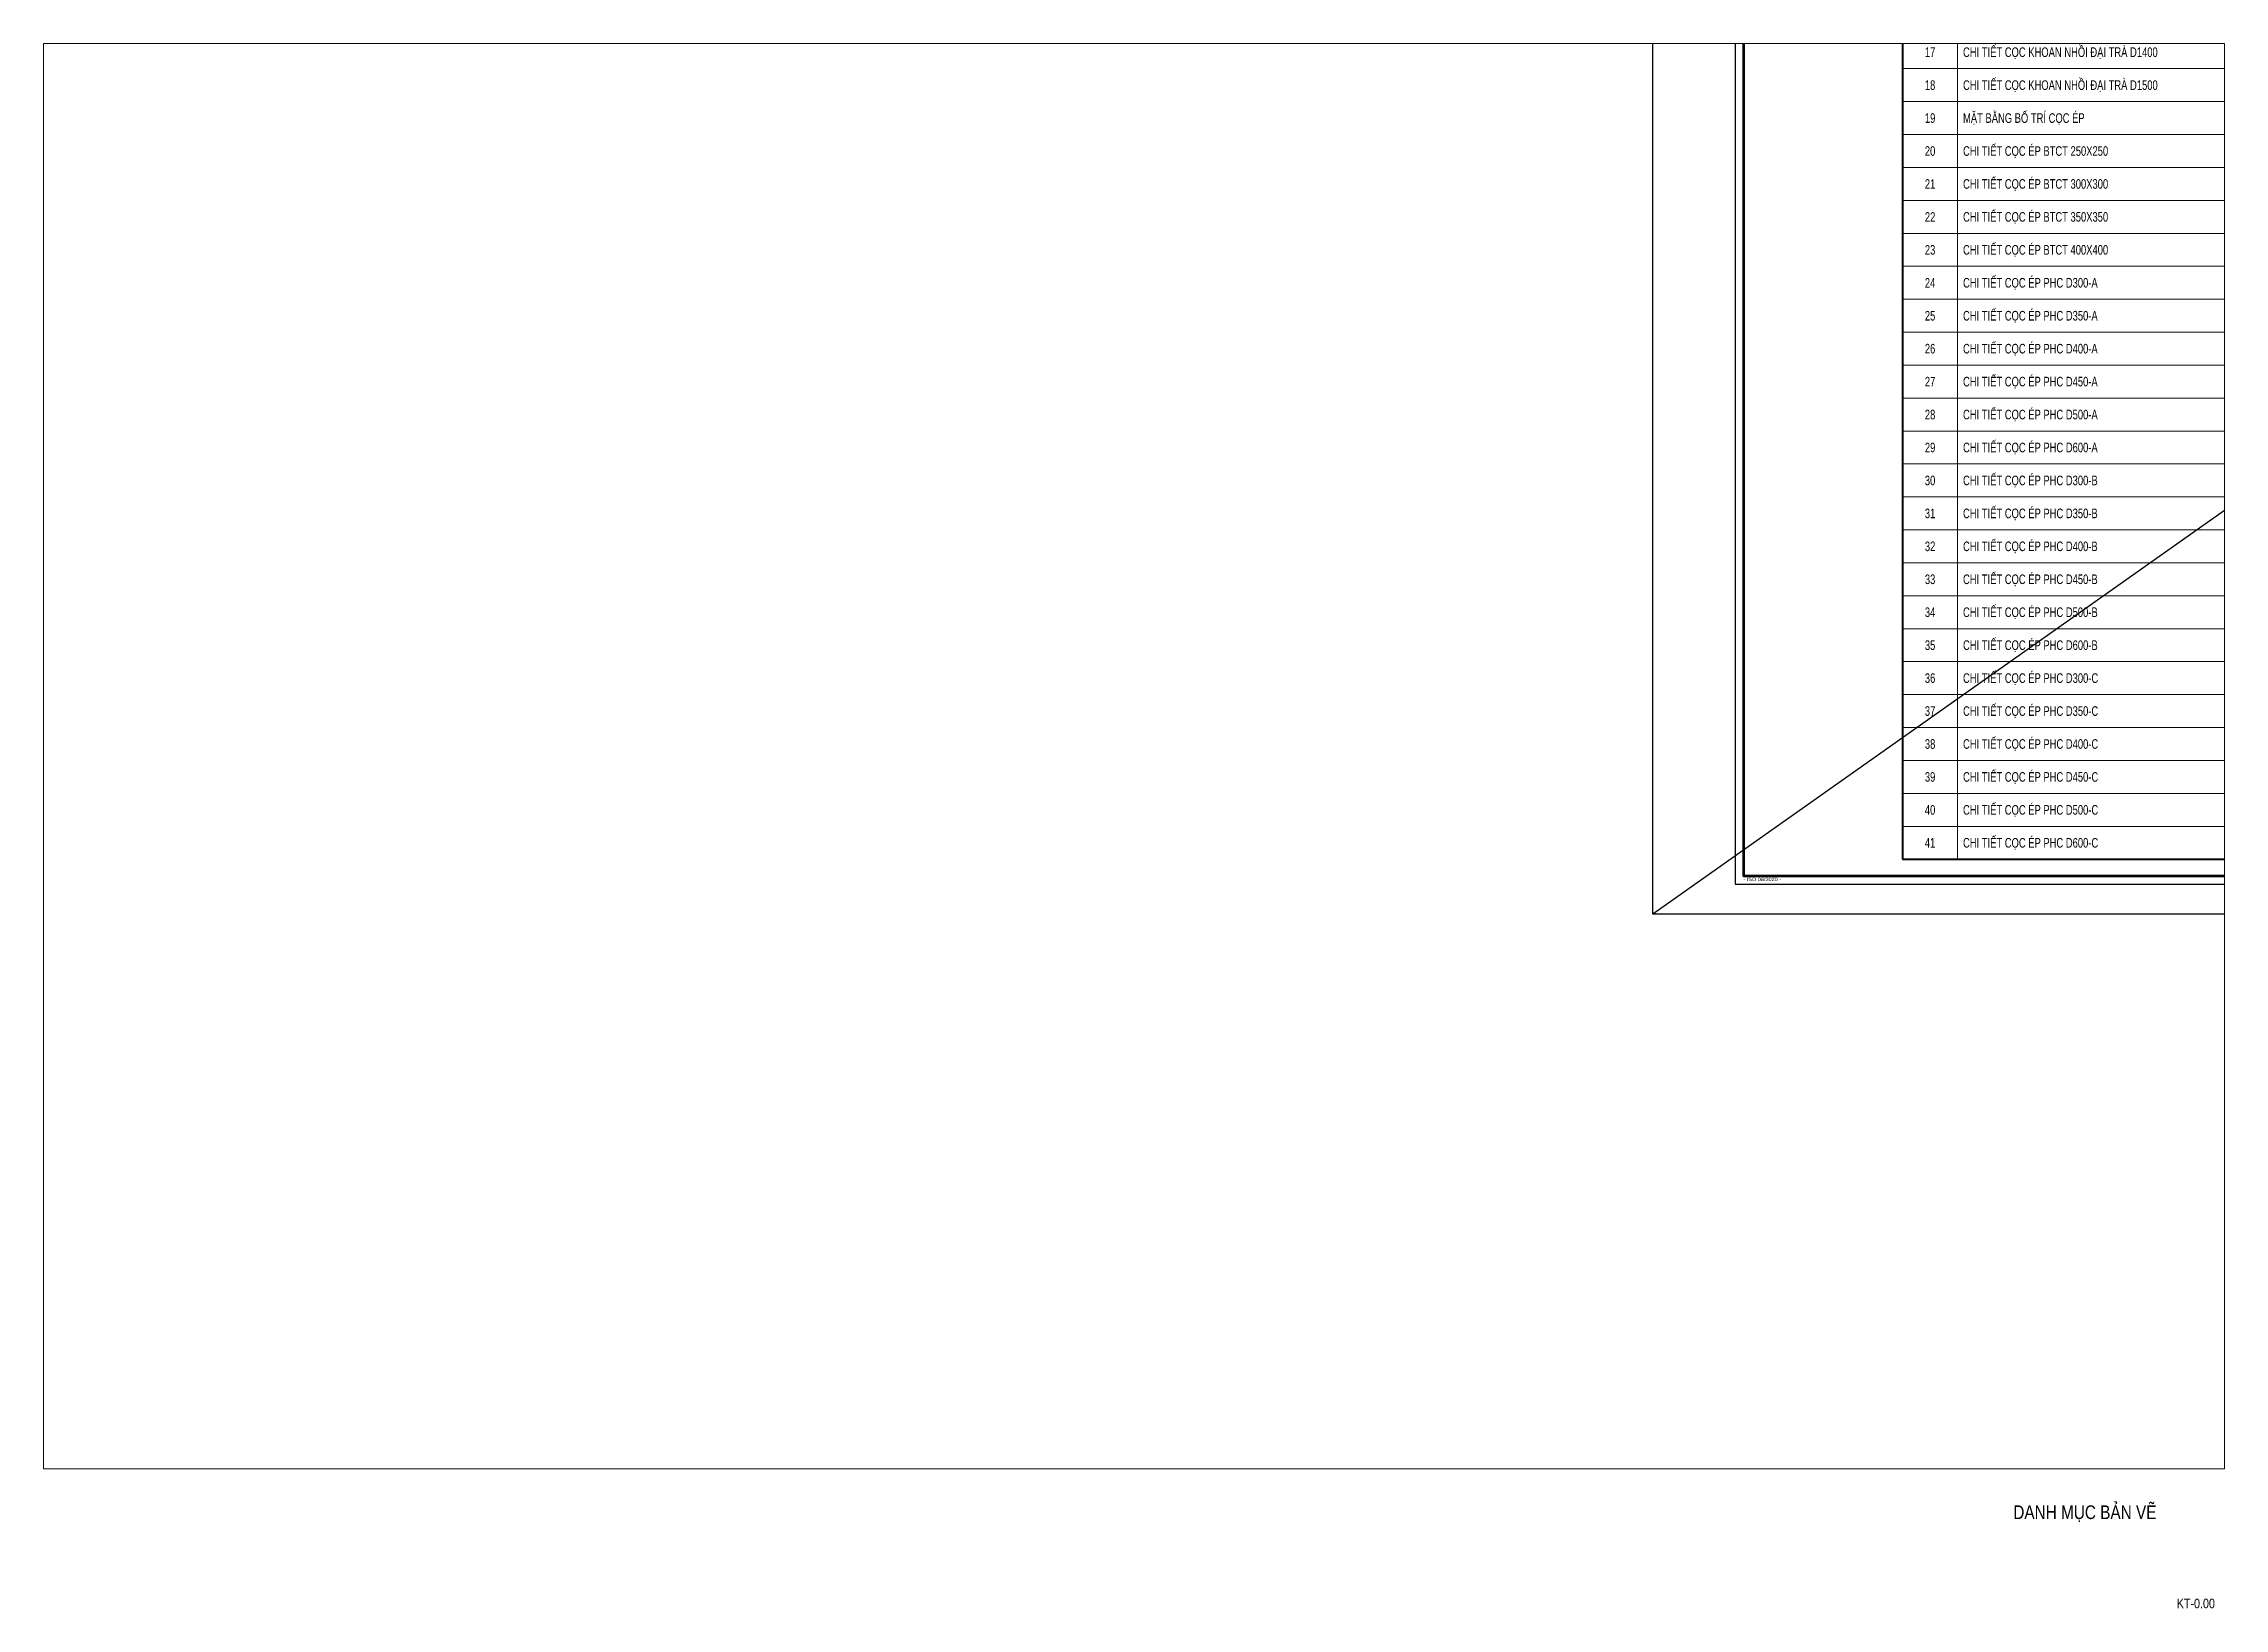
# Paper-space layout 'danh muc bv' of a CAD drawing. Header units: inches. Extents: x 40 to 834, y 12 to 582.
# The model-space entities are those that its viewports show. They can reach past a viewport. Long polylines and large blocks are cut down to what shows.
import ezdxf
from ezdxf.enums import TextEntityAlignment as Align

# ---------------------------------------------------------------- set-up
doc = ezdxf.new("R2010")
doc.units = ezdxf.units.IN
doc.header["$MEASUREMENT"] = 0
for name, color, linetype, lineweight in [('CDC -TEXT KHUNG', 7, 'Continuous', 15), ('Hatch1', 250, 'Continuous', 5), ('KT-Chuviet', 6, 'Continuous', 15), ('KT-Net thay', 93, 'Continuous', 20), ('KT-Nettuong', 2, 'Continuous', 40)]:
    doc.layers.add(name, color=color, linetype=linetype, lineweight=lineweight)
doc.layers.add('CDC-KHUNGTEN', color=7, linetype='Continuous')
doc.layers.add('CDC.06.TEXT', color=2, linetype='Continuous')
doc.layers.add('KCS_Plotter', color=11, linetype='Continuous', plot=False)
doc.styles.add('KT CDC', font='arial.ttf', dxfattribs={"width": 0.85, "height": 200})
doc.styles.add('tieu chuan', font='arial.ttf')

# ---------------------------------------------------------------- blocks, each defined once
blk = doc.blocks.new('KHUNG TEN')
at = {"layer": 'CDC-KHUNGTEN', "color": 8}
blk.add_lwpolyline([(75096, 1100), (83000, 1100), (83000, 58300), (3000, 58300), (3000, 1100), (75096, 1100)], dxfattribs=at)
at = {"layer": 'CDC-KHUNGTEN', "color": 255, "lineweight": 60}
blk.add_lwpolyline([(74900, 1400), (74900, 58000), (3300, 58000), (3300, 1400), (74900, 1400)], close=True, dxfattribs=at)
at = {"layer": 'Defpoints', "color": 1, "ltscale": 0.2}
blk.add_lwpolyline([(0, 0), (0, 59400), (84100, 59400), (84100, 0), (0, 0)], close=True, dxfattribs=at)
at = {"layer": 'CDC -TEXT KHUNG', "color": 6, "style": 'KT CDC', "width": 1.15}
blk.add_text('- ISO 08/2020 -', height=125.69, dxfattribs=at).set_placement((3294, 1206))

msp = doc.modelspace()

# ---------------------------------------------------------------- linework, layer by layer
at = {"layer": 'Hatch1'}
for p, q in [((-35146, -154258), (-16646, -154258)), ((-35146, -155458), (-16646, -155458)), ((-35146, -156658), (-16646, -156658)), ((-35146, -157858), (-16646, -157858)), ((-35146, -159058), (-16646, -159058)), ((-35146, -160258), (-16646, -160258)), ((-35146, -161458), (-16646, -161458)), ((-35146, -162658), (-16646, -162658)), ((-35146, -163858), (-16646, -163858)), ((-35146, -165058), (-16646, -165058)), ((-35146, -166258), (-16646, -166258)), ((-35146, -167458), (-16646, -167458)), ((-35146, -168658), (-16646, -168658)), ((-35146, -169858), (-16646, -169858)), ((-35146, -171058), (-16646, -171058)), ((-35146, -172258), (-16646, -172258)), ((-35146, -173458), (-16646, -173458)), ((-35146, -174658), (-16646, -174658)), ((-35146, -175858), (-16646, -175858)), ((-35146, -177058), (-16646, -177058)), ((-35146, -178258), (-16646, -178258)), ((-35146, -179458), (-16646, -179458)), ((-35146, -180658), (-16646, -180658)), ((-35146, -181858), (-16646, -181858)), ((-35146, -183058), (-16646, -183058))]:
    msp.add_line(p, q, dxfattribs=at)
at = {"layer": 'KCS_Plotter'}
msp.add_line((39854, -126859), (-44246, -186259), dxfattribs=at)
at = {"layer": 'KT-Net thay'}
msp.add_line((-33146, -145858), (-33146, -184258), dxfattribs=at)
at = {"layer": 'KT-Nettuong'}
for p, q in [((-35146, -130858), (-35146, -184258)), ((-35146, -184258), (-16646, -184258))]:
    msp.add_line(p, q, dxfattribs=at)

# ---------------------------------------------------------------- block references
at = {"layer": 'CDC.06.TEXT'}
msp.add_blockref('KHUNG TEN', (-44246, -186259), dxfattribs=at)

# ---------------------------------------------------------------- texts
at = {"layer": 'KT-Chuviet', "style": 'tieu chuan', "width": 0.7}
for s, p in [('17', (-34146, -154858)), ('18', (-34146, -156058)), ('19', (-34146, -157258)), ('20', (-34146, -158458)), ('21', (-34146, -159658)), ('22', (-34146, -160858)), ('23', (-34146, -162058)), ('24', (-34146, -163258)), ('25', (-34146, -164458)), ('26', (-34146, -165658)), ('27', (-34146, -166858)), ('28', (-34146, -168058)), ('29', (-34146, -169258)), ('30', (-34146, -170458)), ('31', (-34146, -171658)), ('32', (-34146, -172858)), ('33', (-34146, -174058)), ('34', (-34146, -175258)), ('35', (-34146, -176458)), ('36', (-34146, -177658)), ('37', (-34146, -178858)), ('38', (-34146, -180058)), ('39', (-34146, -181258)), ('40', (-34146, -182458)), ('41', (-34146, -183658))]:
    msp.add_text(s, height=350, dxfattribs=at).set_placement(p, align=Align.MIDDLE)
for s, p in [('CHI TIẾT CỌC KHOAN NHỒI ĐẠI TRÀ D1400', (-32946, -154858)), ('CHI TIẾT CỌC KHOAN NHỒI ĐẠI TRÀ D1500', (-32946, -156058)), ('MẶT BẰNG BỐ TRÍ CỌC ÉP', (-32946, -157258)), ('CHI TIẾT CỌC ÉP BTCT 250X250', (-32946, -158458)), ('CHI TIẾT CỌC ÉP BTCT 300X300', (-32946, -159658)), ('CHI TIẾT CỌC ÉP BTCT 350X350', (-32946, -160858)), ('CHI TIẾT CỌC ÉP BTCT 400X400', (-32946, -162058)), ('CHI TIẾT CỌC ÉP PHC D300-A', (-32946, -163258)), ('CHI TIẾT CỌC ÉP PHC D350-A', (-32946, -164458)), ('CHI TIẾT CỌC ÉP PHC D400-A', (-32946, -165658)), ('CHI TIẾT CỌC ÉP PHC D450-A', (-32946, -166858)), ('CHI TIẾT CỌC ÉP PHC D500-A', (-32946, -168058)), ('CHI TIẾT CỌC ÉP PHC D600-A', (-32946, -169258)), ('CHI TIẾT CỌC ÉP PHC D300-B', (-32946, -170458)), ('CHI TIẾT CỌC ÉP PHC D350-B', (-32946, -171658)), ('CHI TIẾT CỌC ÉP PHC D400-B', (-32946, -172858)), ('CHI TIẾT CỌC ÉP PHC D450-B', (-32946, -174058)), ('CHI TIẾT CỌC ÉP PHC D500-B', (-32946, -175258)), ('CHI TIẾT CỌC ÉP PHC D600-B', (-32946, -176458)), ('CHI TIẾT CỌC ÉP PHC D300-C', (-32946, -177658)), ('CHI TIẾT CỌC ÉP PHC D350-C', (-32946, -178858)), ('CHI TIẾT CỌC ÉP PHC D400-C', (-32946, -180058)), ('CHI TIẾT CỌC ÉP PHC D450-C', (-32946, -181258)), ('CHI TIẾT CỌC ÉP PHC D500-C', (-32946, -182458)), ('CHI TIẾT CỌC ÉP PHC D600-C', (-32946, -183658))]:
    msp.add_text(s, height=350, dxfattribs=at).set_placement(p, align=Align.MIDDLE_LEFT)

psp = doc.layouts.new('danh muc bv')

# ---------------------------------------------------------------- texts
at = {"layer": 'KT-Chuviet', "style": 'KT CDC', "width": 0.8}
psp.add_text('DANH MỤC BẢN VẼ', height=5, dxfattribs=at).set_placement((783.17, 47.32), align=Align.MIDDLE_CENTER)
psp.add_text('KT-0.00', height=3.5, dxfattribs=at).set_placement((830.54, 12.34), align=Align.RIGHT)

# ---------------------------------------------------------------- viewports
at = {"layer": 'Defpoints'}
psp.add_viewport(center=(436.78, 322.67), size=(794.43, 519.2069), view_center_point=(-63146.03, -180506.85), view_height=51920.693, dxfattribs=at)

doc.saveas('drawing.dxf')
